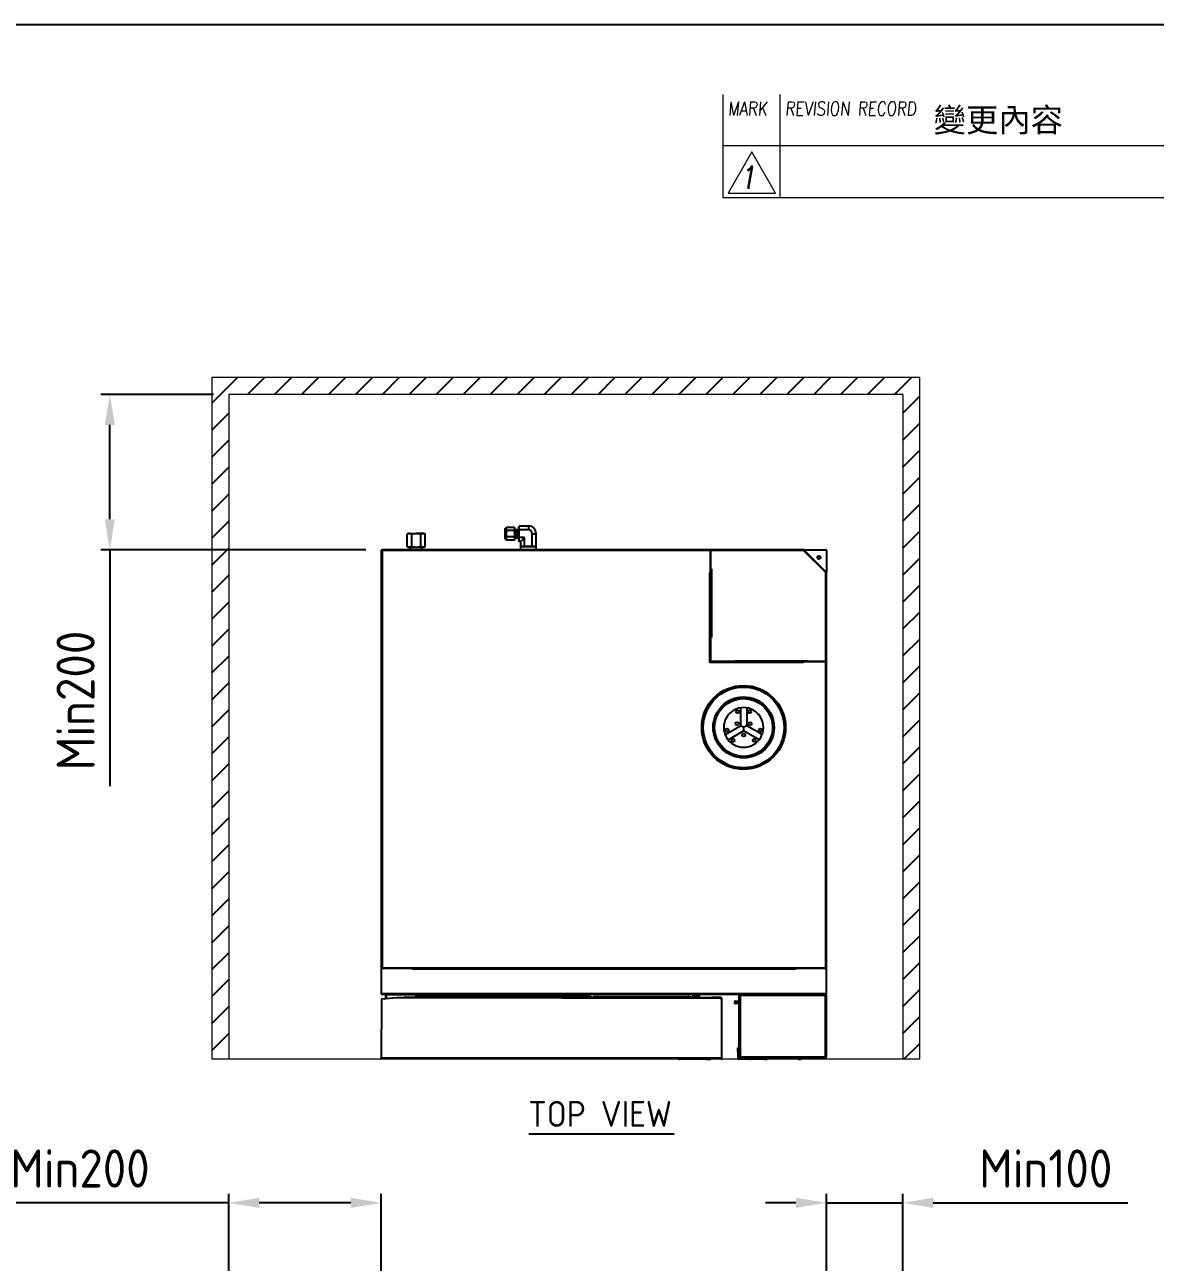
# Model space of a CAD drawing. Header units: millimetres. Extents: x 0 to 4395, y 0 to 3090.
# Drawn here: x 1499 to 2981, y 1468 to 3090 of the extents above; entities that cross this region are included whole.
import ezdxf

# ---------------------------------------------------------------- set-up
doc = ezdxf.new("R2010")
doc.units = ezdxf.units.MM
doc.header["$LTSCALE"] = 10
doc.header["$PDSIZE"] = -1
doc.linetypes.add('HIDDEN', pattern=[1.905, 1.27, -0.635])
for name, color, linetype in [('D', 102, 'Continuous'), ('H', 2, 'HIDDEN'), ('T', 4, 'Continuous')]:
    doc.layers.add(name, color=color, linetype=linetype)
doc.layers.add('F', color=7, linetype='Continuous', lineweight=15)
doc.layers.add('S', color=4, linetype='Continuous', lineweight=15)
doc.styles.get("Standard").update_dxf_attribs({"font": 'KAIU.TTF'})
doc.styles.add('STU25', font='isocp2.shx')
doc.styles.add('Text', font='romans.shx', dxfattribs={"width": 0.8, "oblique": 10})
doc.dimstyles.new('STU25', dxfattribs={"dimscale": 20, "dimtxt": 2.5, "dimasz": 2, "dimexe": 0.6, "dimexo": 1, "dimgap": 1, "dimtad": 1, "dimdsep": 46, "dimtxsty": 'STU25', "dimcen": 2, "dimazin": 2, "dimtfac": 1, "dimtmove": 0, "dimatfit": 3, "dimfxl": 0, "dimtolj": 1, "dimtzin": 0, "dimarcsym": 0})

# ---------------------------------------------------------------- blocks, each defined once
blk = doc.blocks.new('*D8')
at = {"layer": 'D', "color": 0, "lineweight": -2}
for p, q in [((1746.3, 2605.4), (1598.5, 2605.4)), ((1610.5, 2441.7), (1610.5, 2565.4)), ((1946.3, 2401.7), (1598.5, 2401.7)), ((1610.5, 2401.7), (1610.5, 2091.7))]:
    blk.add_line(p, q, dxfattribs=at)
at = {"layer": 'D', "color": 0}
for points in [[(1617.1, 2565.4), (1603.8, 2565.4), (1610.5, 2605.4)], [(1603.8, 2441.7), (1617.1, 2441.7), (1610.5, 2401.7)]]:
    blk.add_solid(points, dxfattribs=at)
at = {"layer": 'Defpoints', "color": 0}
for p in [(1610.5, 2605.4), (1766.3, 2605.4), (1966.3, 2401.7)]:
    blk.add_point(p, dxfattribs=at)
at = {"layer": 'D', "color": 0, "insert": (1565.5, 2204.2), "char_height": 50, "attachment_point": 5, "rotation": 90, "style": 'STU25'}
blk.add_mtext('\\A1;Min200', dxfattribs=at)
blk = doc.blocks.new('*D11')
at = {"layer": 'D', "color": 0, "lineweight": -2}
for p, q in [((1766.3, 1443.3), (1766.3, 1557.6)), ((1966.3, 1343.3), (1966.3, 1557.6)), ((1766.3, 1545.6), (1458.7, 1545.6)), ((1926.3, 1545.6), (1806.3, 1545.6))]:
    blk.add_line(p, q, dxfattribs=at)
at = {"layer": 'D', "color": 0}
for points in [[(1806.3, 1552.2), (1806.3, 1538.9), (1766.3, 1545.6)], [(1926.3, 1538.9), (1926.3, 1552.2), (1966.3, 1545.6)]]:
    blk.add_solid(points, dxfattribs=at)
at = {"layer": 'Defpoints', "color": 0}
for p in [(1766.3, 1545.6), (1766.3, 1423.3), (1966.3, 1323.3)]:
    blk.add_point(p, dxfattribs=at)
at = {"layer": 'D', "color": 0, "insert": (1571.3, 1590.6), "char_height": 50, "attachment_point": 5, "style": 'STU25'}
blk.add_mtext('\\A1;Min200', dxfattribs=at)
blk = doc.blocks.new('*D12')
at = {"layer": 'D', "color": 0, "lineweight": -2}
for p, q in [((2550.3, 1343.3), (2550.3, 1557.6)), ((2650.3, 1443.3), (2650.3, 1557.6)), ((2510.3, 1545.6), (2470.3, 1545.6)), ((2550.3, 1545.6), (2650.3, 1545.6)), ((2690.3, 1545.6), (2945.4, 1545.6))]:
    blk.add_line(p, q, dxfattribs=at)
at = {"layer": 'D', "color": 0}
for points in [[(2510.3, 1538.9), (2510.3, 1552.2), (2550.3, 1545.6)], [(2690.3, 1552.2), (2690.3, 1538.9), (2650.3, 1545.6)]]:
    blk.add_solid(points, dxfattribs=at)
at = {"layer": 'Defpoints', "color": 0}
for p in [(2650.3, 1545.6), (2650.3, 1423.3), (2550.3, 1323.3)]:
    blk.add_point(p, dxfattribs=at)
at = {"layer": 'D', "color": 0, "insert": (2837.9, 1590.6), "char_height": 50, "attachment_point": 5, "style": 'STU25'}
blk.add_mtext('\\A1;Min100', dxfattribs=at)

msp = doc.modelspace()

# ---------------------------------------------------------------- hatches: boundary and pattern name
at = {"layer": 'H', "ltscale": 5}
h = msp.add_hatch(dxfattribs=at)
h.set_pattern_fill('ANSI31', color=256, scale=200, style=0)
h.set_pattern_definition([(45, (193731.606, 13349.775), (-17.6776695, 17.6776695), [])])
h.paths.add_polyline_path([(1744.119, 2627.585), (1744.119, 1733.799), (1766.341, 1733.799), (1766.341, 2605.363), (2650.32, 2605.363), (2650.32, 1733.799), (2672.543, 1733.799), (2672.543, 2627.585)])

# ---------------------------------------------------------------- linework, layer by layer
at = {"color": 7, "linetype": 'Continuous', "lineweight": 25}
for p, q in [((2002.019, 2423.192), (2000.441, 2422.281)), ((2000.441, 2406.103), (2000.441, 2422.281)), ((2003.386, 2423.192), (2002.019, 2423.192)), ((2003.386, 2423.192), (2012.219, 2423.192)), ((2006.33, 2406.103), (2006.33, 2422.281)), ((2021.053, 2423.192), (2012.219, 2423.192)), ((2018.108, 2406.103), (2018.108, 2422.281)), ((2022.419, 2423.192), (2021.053, 2423.192)), ((2023.997, 2422.281), (2022.419, 2423.192)), ((2023.997, 2406.103), (2023.997, 2422.281)), ((2128.994, 2429.925), (2128.867, 2429.798)), ((2128.867, 2415.765), (2128.867, 2429.798)), ((2130.137, 2429.925), (2128.994, 2429.925)), ((2128.994, 2429.925), (2128.994, 2415.638)), ((2130.775, 2431.03), (2130.137, 2429.925)), ((2130.137, 2428.968), (2130.137, 2429.925)), ((2130.137, 2422.782), (2130.137, 2428.968)), ((2130.137, 2416.595), (2130.137, 2422.782)), ((2140.929, 2431.03), (2130.775, 2431.03)), ((2140.929, 2426.906), (2130.775, 2426.906)), ((2140.929, 2418.657), (2130.775, 2418.657)), ((2141.567, 2429.925), (2140.929, 2431.03)), ((2141.567, 2428.968), (2141.567, 2429.925)), ((2141.567, 2422.782), (2141.567, 2428.968)), ((2141.567, 2416.595), (2141.567, 2422.782)), ((2142.107, 2428.338), (2141.948, 2428.338)), ((2143.377, 2428.338), (2143.218, 2428.338)), ((2143.828, 2427.45), (2143.841, 2427.505)), ((2144.761, 2428.161), (2144.584, 2428.338)), ((2144.584, 2427.718), (2144.584, 2428.338)), ((2144.946, 2417.587), (2145.547, 2418.188)), ((2145.099, 2427.459), (2145.107, 2427.497)), ((2145.547, 2427.375), (2145.337, 2427.585)), ((2146.647, 2427.375), (2145.547, 2427.375)), ((2145.547, 2418.188), (2145.547, 2427.375)), ((2145.547, 2418.188), (2146.647, 2418.188)), ((2147.426, 2432.864), (2146.647, 2431.513)), ((2146.647, 2431.513), (2146.647, 2430.343)), ((2146.647, 2430.343), (2146.647, 2422.782)), ((2146.647, 2422.782), (2146.647, 2415.22)), ((2159.347, 2432.864), (2147.426, 2432.864)), ((2159.347, 2427.823), (2147.426, 2427.823)), ((2154.306, 2417.741), (2147.426, 2417.741)), ((2154.306, 2417.741), (2149.265, 2412.7)), ((2154.306, 2406.612), (2154.306, 2417.741)), ((2159.347, 2432.864), (2159.347, 2427.823)), ((2164.388, 2422.782), (2169.429, 2422.782)), ((2164.388, 2406.612), (2164.388, 2422.782)), ((2169.429, 2406.612), (2169.429, 2422.782)), ((1966.341, 2401.72), (1966.341, 1853.77)), ((1966.341, 2401.72), (1967.441, 2401.72)), ((1967.441, 2401.72), (1967.441, 2400.62)), ((2398.341, 2401.72), (1967.441, 2401.72)), ((1967.641, 2401.72), (1967.62, 2401.72)), ((1967.641, 2401.72), (1968.841, 2401.72)), ((1968.341, 2401.72), (1968.341, 2401.72)), ((2000.441, 2406.103), (2002.019, 2405.192)), ((2002.019, 2405.192), (2003.386, 2405.192)), ((2003.386, 2405.192), (2012.219, 2405.192)), ((2004.419, 2405.192), (2004.419, 2401.72)), ((2012.219, 2405.192), (2021.053, 2405.192)), ((2020.019, 2401.72), (2020.019, 2405.192)), ((2021.053, 2405.192), (2022.419, 2405.192)), ((2022.419, 2405.192), (2023.997, 2406.103)), ((2128.867, 2415.765), (2128.994, 2415.638)), ((2128.994, 2415.638), (2130.137, 2415.638)), ((2130.137, 2415.638), (2130.137, 2416.595)), ((2130.137, 2415.638), (2130.775, 2414.533)), ((2140.929, 2414.533), (2130.775, 2414.533)), ((2140.929, 2414.533), (2141.567, 2415.638)), ((2141.567, 2415.638), (2141.567, 2416.595)), ((2142.583, 2417.225), (2142.741, 2417.225)), ((2143.853, 2417.225), (2144.011, 2417.225)), ((2146.647, 2415.22), (2146.647, 2414.05)), ((2146.647, 2414.05), (2147.426, 2412.7)), ((2149.265, 2412.7), (2147.426, 2412.7)), ((2148.947, 2405.515), (2148.947, 2401.72)), ((2149.265, 2406.612), (2149.265, 2412.7)), ((2149.265, 2406.612), (2150.615, 2405.833)), ((2169.429, 2405.833), (2149.265, 2405.833)), ((2168.078, 2405.833), (2169.429, 2406.612)), ((2169.746, 2401.72), (2169.746, 2405.515)), ((2398.341, 2400.72), (2398.341, 2401.73)), ((2520.217, 2401.73), (2398.341, 2401.73)), ((2520.217, 2400.72), (2520.217, 2401.73)), ((2520.429, 2400.642), (2521.136, 2401.35)), ((2550.03, 2372.456), (2521.136, 2401.35)), ((2521.143, 2401.357), (2521.517, 2401.73)), ((2550.037, 2372.463), (2521.143, 2401.357)), ((2521.517, 2401.73), (2549.341, 2401.73)), ((1967.441, 2400.62), (1967.441, 1853.77)), ((2398.341, 2400.62), (1967.441, 2400.62)), ((2520.217, 2400.72), (2398.341, 2400.72)), ((2398.341, 2400.72), (2398.341, 2376.73)), ((2398.341, 2371.72), (2398.341, 2400.62)), ((2520.341, 2400.72), (2520.217, 2400.72)), ((2549.331, 2371.73), (2520.341, 2400.72)), ((2549.322, 2371.749), (2520.429, 2400.642)), ((2550.341, 2400.73), (2550.341, 2372.768)), ((2397.241, 2371.72), (2398.341, 2371.72)), ((2397.241, 2254.12), (2397.241, 2371.72)), ((2399.351, 2376.73), (2398.341, 2376.73)), ((2398.341, 2371.72), (2398.341, 2286.73)), ((2399.351, 2376.73), (2399.351, 2286.73)), ((2547.341, 2373.73), (2547.341, 2373.72)), ((2548.341, 2372.73), (2548.341, 2372.72)), ((2550.03, 2372.456), (2549.322, 2371.749)), ((2549.331, 2255.23), (2549.331, 2371.73)), ((2549.331, 2371.73), (2550.341, 2371.73)), ((2549.341, 2371.768), (2549.341, 2371.73)), ((2550.341, 2372.768), (2550.037, 2372.463)), ((2550.341, 2372.768), (2550.341, 2371.73)), ((2550.341, 2255.23), (2550.341, 2371.73)), ((2398.341, 2286.73), (2398.341, 2255.23)), ((2398.341, 2286.73), (2399.351, 2286.73)), ((2398.341, 2255.23), (2430.341, 2255.23)), ((2520.341, 2255.22), (2398.412, 2255.22)), ((2430.341, 2256.24), (2525.341, 2256.24)), ((2430.341, 2256.24), (2430.341, 2255.23)), ((2430.341, 2255.23), (2525.341, 2255.23)), ((2520.341, 2255.22), (2520.341, 2254.12)), ((2549.241, 2255.22), (2520.341, 2255.22)), ((2525.341, 2255.23), (2525.341, 2256.24)), ((2525.341, 2255.23), (2549.331, 2255.23)), ((2548.341, 2255.22), (2548.341, 2255.23)), ((2549.241, 1853.77), (2549.241, 2255.22)), ((2549.241, 2255.22), (2550.341, 2255.22)), ((2550.341, 2255.23), (2549.331, 2255.23)), ((2550.341, 2255.23), (2550.341, 2255.22)), ((2550.341, 1853.77), (2550.341, 2255.22)), ((2520.341, 2254.12), (2397.241, 2254.12)), ((2437.651, 2194.511), (2437.651, 2171.13)), ((2445.651, 2194.511), (2445.651, 2171.13)), ((2417.402, 2159.439), (2437.651, 2171.13)), ((2421.402, 2152.511), (2441.651, 2164.201)), ((2441.651, 2168.82), (2441.651, 2164.201)), ((2461.9, 2152.511), (2441.651, 2164.201)), ((2465.9, 2159.439), (2445.651, 2171.13)), ((1966.341, 1853.77), (1967.441, 1853.77)), ((1966.341, 1853.77), (1966.341, 1852.72)), ((1966.341, 1852.72), (1966.341, 1819.73)), ((2006.341, 1852.72), (1966.341, 1852.72)), ((1967.341, 1852.72), (1967.341, 1853.77)), ((1967.441, 1853.77), (2549.241, 1853.77)), ((1967.441, 1852.72), (1967.441, 1853.77)), ((2006.341, 1852.72), (2510.341, 1852.72)), ((2006.341, 1852.72), (2006.341, 1851.71)), ((2510.341, 1851.71), (2006.341, 1851.71)), ((2550.341, 1852.72), (2510.341, 1852.72)), ((2510.341, 1851.71), (2510.341, 1852.72)), ((2549.241, 1853.77), (2550.341, 1853.77)), ((2549.241, 1853.77), (2549.241, 1852.72)), ((2549.341, 1853.77), (2549.341, 1852.72)), ((2550.341, 1852.72), (2550.341, 1853.77)), ((2550.341, 1819.73), (2550.341, 1852.72)), ((1967.351, 1819.73), (1966.341, 1819.73)), ((1966.341, 1819.64), (1966.341, 1819.73)), ((1966.5, 1819.64), (1966.341, 1819.64)), ((2549.331, 1819.73), (1967.351, 1819.73)), ((1968.078, 1819.64), (1967.957, 1819.64)), ((1968.078, 1819.73), (1968.078, 1818.63)), ((2549.241, 1818.63), (1968.078, 1818.63)), ((1972.225, 1818.13), (1972.725, 1818.63)), ((1972.225, 1818.13), (1972.725, 1818.13)), ((1972.225, 1813.101), (1972.225, 1818.13)), ((1972.725, 1818.63), (1972.725, 1818.13)), ((1972.725, 1818.13), (1972.725, 1813.138)), ((2012.325, 1818.13), (1972.725, 1818.13)), ((2012.325, 1818.63), (2012.325, 1818.13)), ((2012.325, 1818.63), (2012.825, 1818.13)), ((2012.325, 1815.154), (2012.325, 1818.13)), ((2012.325, 1818.13), (2012.825, 1818.13)), ((2012.341, 1818.63), (2012.341, 1818.615)), ((2012.825, 1818.13), (2012.825, 1815.153)), ((2231.841, 1816.63), (2231.841, 1818.63)), ((2234.841, 1816.63), (2234.841, 1818.63)), ((2380.841, 1816.63), (2380.841, 1818.63)), ((2383.841, 1816.63), (2383.841, 1818.63)), ((2436.409, 1818.43), (2435.941, 1818.43)), ((2435.941, 1817.53), (2435.941, 1818.43)), ((2436.941, 1817.53), (2435.941, 1817.53)), ((2435.941, 1736.53), (2435.941, 1817.53)), ((2437.041, 1817.63), (2436.941, 1817.53)), ((2436.941, 1736.53), (2436.941, 1817.53)), ((2437.112, 1817.63), (2437.022, 1817.621)), ((2437.041, 1818.63), (2437.041, 1817.63)), ((2548.841, 1817.53), (2437.041, 1817.53)), ((2437.041, 1817.53), (2437.041, 1736.53)), ((2548.841, 1817.53), (2548.835, 1817.663)), ((2548.841, 1818.63), (2548.841, 1817.63)), ((2548.941, 1817.53), (2548.841, 1817.63)), ((2548.841, 1817.63), (2548.841, 1817.53)), ((2548.841, 1736.53), (2548.841, 1817.53)), ((2548.941, 1817.53), (2549.941, 1817.53)), ((2548.941, 1817.53), (2548.941, 1736.53)), ((2549.241, 1818.63), (2549.241, 1819.73)), ((2549.285, 1819.64), (2549.241, 1819.64)), ((2550.341, 1819.73), (2549.331, 1819.73)), ((2549.474, 1818.43), (2549.941, 1818.43)), ((2549.941, 1818.43), (2549.941, 1817.53)), ((2549.941, 1817.53), (2549.941, 1736.53)), ((2550.341, 1819.64), (2550.337, 1819.64)), ((2550.341, 1819.73), (2550.341, 1819.64)), ((1966.563, 1811.759), (1966.425, 1735.897)), ((1986.567, 1814.151), (1967.49, 1812.755)), ((1996.567, 1814.133), (1986.567, 1814.151)), ((2410.867, 1813.378), (1996.567, 1814.133)), ((2410.869, 1814.428), (1996.569, 1815.183)), ((2231.841, 1816.63), (2234.841, 1816.63)), ((2234.591, 1816.63), (2237.86, 1814.743)), ((2234.841, 1816.63), (2241.383, 1816.63)), ((2240.883, 1814.738), (2240.883, 1816.63)), ((2245.898, 1815.63), (2245.898, 1816.13)), ((2245.898, 1816.13), (2369.784, 1816.13)), ((2369.784, 1815.63), (2245.898, 1815.63)), ((2303.808, 1814.623), (2303.825, 1815.63)), ((2306.383, 1814.618), (2305.85, 1815.63)), ((2309.788, 1815.63), (2309.325, 1814.613)), ((2311.857, 1815.63), (2311.874, 1814.608)), ((2369.784, 1815.63), (2369.784, 1816.13)), ((2374.299, 1816.63), (2380.841, 1816.63)), ((2374.799, 1816.63), (2374.799, 1814.494)), ((2381.091, 1816.63), (2377.382, 1814.489)), ((2380.841, 1816.63), (2383.841, 1816.63)), ((2381.841, 1814.481), (2381.841, 1816.63)), ((2411.807, 1814.626), (2400.011, 1814.648)), ((2413.067, 1813.374), (2410.867, 1813.378)), ((2411.967, 1813.576), (2410.967, 1813.578)), ((2410.967, 1813.578), (2410.967, 1813.378)), ((2411.967, 1813.576), (2411.967, 1813.376)), ((2412.054, 1813.576), (2411.967, 1813.576)), ((2412.067, 1813.576), (2412.067, 1813.376)), ((2413.067, 1813.574), (2412.067, 1813.576)), ((2412.924, 1735.084), (2413.067, 1813.374)), ((2413.067, 1813.574), (2413.067, 1813.374)), ((2429.941, 1807.43), (2429.941, 1809.43)), ((2431.941, 1809.43), (2429.941, 1809.43)), ((2429.941, 1807.43), (2431.941, 1807.43)), ((2430.441, 1809.93), (2431.941, 1809.93)), ((2431.941, 1806.93), (2430.441, 1806.93)), ((2431.941, 1809.93), (2431.941, 1809.43)), ((2431.941, 1809.93), (2435.941, 1809.93)), ((2431.941, 1809.43), (2431.941, 1807.43)), ((2431.941, 1807.43), (2431.941, 1806.93)), ((2435.941, 1806.93), (2431.941, 1806.93)), ((2437.041, 1811.93), (2436.941, 1811.93)), ((2436.941, 1804.93), (2437.041, 1804.93)), ((2412.924, 1735.084), (1966.425, 1735.897)), ((2434.199, 1748.716), (2435.199, 1748.732)), ((2435.234, 1746.46), (2434.234, 1746.444)), ((2434.336, 1739.912), (2434.234, 1746.444)), ((2434.336, 1739.912), (2435.336, 1739.927)), ((2435.373, 1737.502), (2434.374, 1737.487)), ((2434.417, 1734.728), (2434.374, 1737.487)), ((2435.234, 1746.46), (2435.336, 1739.927)), ((2435.416, 1734.743), (2435.373, 1737.502)), ((2435.941, 1736.53), (2436.941, 1736.53)), ((2436.941, 1736.531), (2437.041, 1736.531)), ((2437.041, 1736.53), (2436.941, 1736.53)), ((2548.841, 1736.53), (2437.041, 1736.53)), ((2437.041, 1736.43), (2437.041, 1736.53)), ((2437.041, 1736.43), (2437.041, 1735.43)), ((2548.941, 1746.53), (2548.841, 1746.53)), ((2548.841, 1745.501), (2548.941, 1745.503)), ((2548.841, 1736.6), (2548.891, 1736.601)), ((2548.891, 1736.6), (2548.841, 1736.599)), ((2548.841, 1736.53), (2548.841, 1736.43)), ((2548.893, 1736.501), (2548.841, 1736.5)), ((2548.841, 1735.43), (2548.841, 1736.43)), ((2548.901, 1736.601), (2548.903, 1736.511)), ((2548.901, 1736.601), (2548.941, 1736.601)), ((2548.941, 1736.53), (2549.941, 1736.53)), ((1966.423, 1734.887), (1967.433, 1734.886)), ((2411.912, 1734.076), (1967.433, 1734.886)), ((2397.369, 1733.799), (2356.488, 1734.119)), ((2398.285, 1734.101), (2398.231, 1734.064)), ((2412.922, 1734.074), (2411.912, 1734.076)), ((2435.416, 1734.743), (2434.417, 1734.728)), ((2447.809, 1734.927), (2435.427, 1734.734)), ((2435.427, 1734.734), (2435.442, 1733.734)), ((2447.825, 1733.927), (2435.442, 1733.734)), ((2548.841, 1735.43), (2437.041, 1735.43)), ((2447.825, 1733.927), (2447.809, 1734.927)), ((2450.319, 1734.966), (2449.46, 1734.952)), ((2449.46, 1734.952), (2449.476, 1733.952)), ((2449.476, 1733.952), (2450.335, 1733.966)), ((2450.335, 1733.966), (2450.319, 1734.966)), ((2467.691, 1735.236), (2451.97, 1734.991)), ((2451.97, 1734.991), (2451.986, 1733.991)), ((2451.986, 1733.991), (2468.941, 1734.255)), ((2467.691, 1734.93), (2467.691, 1735.43)), ((2467.691, 1734.93), (2473.691, 1734.93)), ((2468.091, 1734.93), (2468.091, 1734.63)), ((2468.091, 1734.63), (2468.791, 1734.63)), ((2468.791, 1734.63), (2468.791, 1734.93)), ((2468.941, 1734.93), (2468.941, 1734.13)), ((2468.941, 1734.13), (2472.441, 1734.13)), ((2472.441, 1734.13), (2472.441, 1734.93)), ((2472.441, 1734.31), (2512.273, 1734.93)), ((2472.591, 1734.93), (2472.591, 1734.63)), ((2472.591, 1734.63), (2473.291, 1734.63)), ((2473.291, 1734.63), (2473.291, 1734.93)), ((2473.691, 1734.93), (2473.691, 1735.43)), ((2480.159, 1735.43), (2473.691, 1735.33)), ((2512.191, 1734.93), (2512.191, 1735.43)), ((2512.191, 1734.93), (2518.191, 1734.93)), ((2512.591, 1734.93), (2512.591, 1734.63)), ((2512.591, 1734.63), (2513.291, 1734.63)), ((2513.291, 1734.63), (2513.291, 1734.93)), ((2513.441, 1734.93), (2513.441, 1734.13)), ((2513.441, 1734.13), (2516.941, 1734.13)), ((2516.941, 1734.13), (2516.941, 1734.93)), ((2517.091, 1734.93), (2517.091, 1734.63)), ((2517.091, 1734.63), (2517.791, 1734.63)), ((2517.791, 1734.63), (2517.791, 1734.93)), ((2518.191, 1734.93), (2518.191, 1735.43)), ((2518.191, 1735.022), (2532.365, 1735.243)), ((2534.016, 1735.269), (2534.874, 1735.282)), ((2544.38, 1735.43), (2536.526, 1735.308))]:
    msp.add_line(p, q, dxfattribs=at)
at = {"color": 8, "linetype": 'Continuous', "lineweight": 25}
for p, q in [((2169.746, 2405.515), (2148.947, 2405.515)), ((2521.351, 2399.72), (2521.341, 2399.72)), ((2546.041, 2375.03), (2546.041, 2375.02)), ((2398.351, 2255.23), (2398.351, 2255.203)), ((2529.391, 2255.23), (2529.391, 2255.22)), ((2547.241, 2255.22), (2547.241, 2255.23)), ((2436.941, 1817.53), (2437.041, 1817.53)), ((2235.457, 1816.13), (2012.825, 1816.13)), ((2241.383, 1816.63), (2241.383, 1814.737)), ((2374.299, 1814.495), (2374.299, 1816.63)), ((2410.967, 1813.578), (2410.867, 1813.578)), ((2412.054, 1813.576), (2412.053, 1813.376)), ((2435.941, 1809.43), (2431.941, 1809.43)), ((2431.941, 1807.43), (2435.941, 1807.43)), ((2548.841, 1739.823), (2548.891, 1736.601)), ((2548.891, 1736.601), (2548.891, 1736.6)), ((2548.894, 1736.445), (2548.893, 1736.501)), ((2548.903, 1736.511), (2548.939, 1736.511)), ((2392.018, 1734.112), (2397.7, 1734.068)), ((2397.7, 1734.102), (2397.7, 1734.068)), ((2532.365, 1735.243), (2532.362, 1735.43)), ((2534.013, 1735.43), (2534.016, 1735.269)), ((2534.874, 1735.282), (2534.872, 1735.43)), ((2536.524, 1735.43), (2536.526, 1735.308))]:
    msp.add_line(p, q, dxfattribs=at)
at = {"color": 7, "linetype": 'Continuous', "lineweight": 25, "flags": 128}
for points in [[(2441.651, 2168.82), (2440.871, 2169.271), (2440.12, 2169.704), (2439.429, 2170.103), (2438.823, 2170.453), (2438.325, 2170.74), (2437.956, 2170.954), (2437.728, 2171.085), (2437.651, 2171.13)], [(2445.651, 2171.13), (2445.59, 2171.095), (2445.41, 2170.99), (2445.115, 2170.82), (2444.715, 2170.589), (2444.222, 2170.305), (2443.651, 2169.975), (2443.019, 2169.61), (2442.346, 2169.221), (2441.651, 2168.82)], [(1996.567, 1814.133), (1996.568, 1814.534), (1996.569, 1814.875), (1996.569, 1815.103), (1996.569, 1815.183)], [(2399.406, 1814.449), (2399.617, 1814.569), (2400.011, 1814.648)], [(2410.869, 1814.428), (2410.869, 1814.348), (2410.868, 1814.121), (2410.867, 1813.78), (2410.867, 1813.378)], [(1966.423, 1734.887), (1966.423, 1734.907), (1966.423, 1734.964), (1966.423, 1735.058), (1966.424, 1735.183), (1966.424, 1735.336), (1966.424, 1735.511), (1966.425, 1735.7), (1966.425, 1735.897)], [(2434.234, 1746.444), (2434.227, 1746.914), (2434.22, 1747.352), (2434.214, 1747.744), (2434.209, 1748.081), (2434.204, 1748.353), (2434.201, 1748.553), (2434.199, 1748.675), (2434.199, 1748.716)], [(2434.374, 1737.487), (2434.369, 1737.793), (2434.364, 1738.099), (2434.359, 1738.404), (2434.355, 1738.708), (2434.35, 1739.011), (2434.345, 1739.313), (2434.34, 1739.613), (2434.336, 1739.912)], [(2435.199, 1748.732), (2435.199, 1748.691), (2435.201, 1748.569), (2435.204, 1748.369), (2435.208, 1748.097), (2435.214, 1747.76), (2435.22, 1747.367), (2435.227, 1746.93), (2435.234, 1746.46)], [(2435.336, 1739.927), (2435.34, 1739.629), (2435.345, 1739.329), (2435.35, 1739.027), (2435.354, 1738.724), (2435.359, 1738.419), (2435.364, 1738.114), (2435.369, 1737.808), (2435.373, 1737.502)], [(2412.924, 1735.084), (2412.924, 1734.887), (2412.923, 1734.698), (2412.923, 1734.523), (2412.923, 1734.37), (2412.923, 1734.244), (2412.922, 1734.151), (2412.922, 1734.094), (2412.922, 1734.074)], [(2447.809, 1734.927), (2448.052, 1734.93), (2448.29, 1734.934), (2448.522, 1734.938), (2448.743, 1734.941), (2448.95, 1734.944), (2449.141, 1734.947), (2449.312, 1734.95), (2449.46, 1734.952)], [(2449.476, 1733.952), (2449.327, 1733.95), (2449.156, 1733.947), (2448.966, 1733.944), (2448.758, 1733.941), (2448.537, 1733.938), (2448.306, 1733.934), (2448.067, 1733.93), (2447.825, 1733.927)], [(2450.319, 1734.966), (2450.468, 1734.968), (2450.639, 1734.971), (2450.829, 1734.974), (2451.037, 1734.977), (2451.258, 1734.98), (2451.489, 1734.984), (2451.728, 1734.987), (2451.97, 1734.991)], [(2451.986, 1733.991), (2451.744, 1733.988), (2451.505, 1733.984), (2451.273, 1733.98), (2451.052, 1733.977), (2450.845, 1733.974), (2450.654, 1733.971), (2450.484, 1733.968), (2450.335, 1733.966)], [(2534.016, 1735.269), (2533.867, 1735.267), (2533.696, 1735.264), (2533.506, 1735.261), (2533.298, 1735.258), (2533.077, 1735.254), (2532.846, 1735.251), (2532.607, 1735.247), (2532.365, 1735.243)], [(2536.526, 1735.308), (2536.283, 1735.304), (2536.045, 1735.3), (2535.813, 1735.297), (2535.592, 1735.293), (2535.385, 1735.29), (2535.194, 1735.287), (2535.023, 1735.285), (2534.874, 1735.282)]]:
    msp.add_lwpolyline(points, dxfattribs=at)
at = {"color": 7, "linetype": 'Continuous', "lineweight": 25}
for centre, radius in [((2540.341, 2391.73), 2.25), ((2540.341, 2391.73), 1.65), ((2441.651, 2168.82), 55), ((2441.651, 2168.82), 53), ((2441.651, 2168.82), 40), ((2441.651, 2168.82), 39), ((2441.651, 2168.82), 38.58), ((2441.651, 2168.82), 38), ((2433.767, 2189.359), 2), ((2449.535, 2189.359), 2), ((2432.991, 2173.82), 2), ((2450.311, 2173.82), 2), ((2419.922, 2165.379), 2), ((2441.651, 2158.82), 2), ((2463.38, 2165.379), 2), ((2427.806, 2151.723), 2), ((2455.496, 2151.723), 2)]:
    msp.add_circle(centre, radius, dxfattribs=at)
for centre, radius, start, end in [((2159.347, 2422.782), 10.082, 0, 90), ((2159.347, 2422.782), 5.041, 0, 90), ((2149.265, 2405.515), 0.318, 90, 180), ((2169.429, 2405.515), 0.318, 0, 90), ((2520.217, 2400.43), 1.3, 45, 90), ((2521.797, 2400.693), 0.932, 134.57236, 135.185375), ((2549.341, 2400.73), 1, 0, 90), ((2520.217, 2400.43), 0.3, 75.164888, 90), ((2520.217, 2400.43), 0.3, 45, 57.46454), ((2550.597, 2371.893), 0.799, 134.521518, 135.236217), ((2441.651, 2168.82), 26, 90, 210), ((2441.651, 2168.82), 26, 330, 90), ((2441.651, 2168.82), 26, 210, 330), ((1968.078, 1820.367), 1.737, 201.504751, 270), ((1967.351, 1819.73), 0.01, 180, 270), ((1968.078, 1820.367), 0.737, 239.796162, 270), ((2549.241, 1819.73), 1.1, 270, 0), ((2549.241, 1819.73), 0.1, 270, 0), ((2549.331, 1819.73), 0.01, 270, 0), ((1967.563, 1811.758), 1, 94.184802, 179.895649), ((2411.808, 1813.599), 1.027, 84.894112, 156.234373), ((2412.017, 1813.576), 1.05, 359.895649, 179.895649), ((2412.017, 1813.576), 0.05, 359.895649, 179.895649), ((2412.065, 1814.664), 1.088, 269.391359, 270.103836), ((2430.441, 1809.43), 0.5, 90, 180), ((2430.441, 1807.43), 0.5, 180, 270), ((2437.041, 1736.53), 1.1, 180, 270), ((2436.991, 1737.58), 0.05, 180, 0), ((2437.041, 1736.53), 0.1, 180, 270), ((2548.841, 1736.53), 1.1, 270, 0), ((2548.841, 1736.53), 0.1, 270, 0), ((2548.899, 1736.46), 0.14, 88.978201, 93.06786), ((2548.879, 1737.547), 0.946, 270.723845, 271.328321), ((2548.893, 1736.511), 0.01, 270.892198, 0.892198), ((2435.426, 1734.744), 1.01, 180.892198, 270.892198), ((2435.426, 1734.744), 0.01, 180.892198, 270.892198)]:
    msp.add_arc(centre, radius, start, end, dxfattribs=at)
at = {"color": 8, "linetype": 'Continuous', "lineweight": 25}
for centre, radius, start, end in [((2248.118, 1812.642), 2.988, 90.036274, 135.720753), ((2253.683, 1814.805), 4.673, 169.829843, 181.008686), ((2358.694, 1814.509), 7.984, 359.996215, 8.072238), ((2367.565, 1812.643), 2.987, 38.500632, 89.97126)]:
    msp.add_arc(centre, radius, start, end, dxfattribs=at)
for centre, start_param, end_param in [((2245.898, 1812.63), 4.71238898, 5.6384857), ((2369.784, 1812.63), 3.70430986, 4.71238898)]:
    msp.add_ellipse(centre, major_axis=(-3.511, 0), ratio=0.99672905, start_param=start_param, end_param=end_param, dxfattribs=at)
at = {"color": 7, "linetype": 'Continuous', "lineweight": 25}
for centre, major_axis, ratio, start_param, end_param in [((2245.898, 1812.63), (3.013, 0), 0.99564525, 1.57079633, 2.36518752), ((2307.841, 1768.67), (-0.397, 54.38), 0.20674971, 0.52700453, 0.5625117), ((2307.841, 1768.67), (0.397, 54.38), 0.20674971, 5.71988021, 5.75618078), ((2369.784, 1812.63), (3.013, 0), 0.99564525, 0.67228153, 1.57079633)]:
    msp.add_ellipse(centre, major_axis=major_axis, ratio=ratio, start_param=start_param, end_param=end_param, dxfattribs=at)
for points, knots in [([(2000.441, 2422.281), (2000.923, 2422.559), (2001.408, 2422.789), (2002.389, 2423.106), (2002.884, 2423.192), (2003.386, 2423.192)], [0, 0, 0, 0, 0.5, 0.5, 1, 1, 1, 1]), ([(2003.386, 2423.192), (2003.636, 2423.192), (2003.887, 2423.171), (2004.383, 2423.088), (2004.63, 2423.026), (2005.365, 2422.788), (2005.85, 2422.559), (2006.33, 2422.281)], [0, 0, 0, 0, 0.25, 0.25, 0.5, 0.5, 1, 1, 1, 1]), ([(2006.33, 2422.281), (2007.288, 2422.558), (2008.269, 2422.79), (2010.235, 2423.107), (2011.224, 2423.192), (2012.219, 2423.192)], [0, 0, 0, 0, 0.5, 0.5, 1, 1, 1, 1]), ([(2012.219, 2423.192), (2013.215, 2423.192), (2014.224, 2423.105), (2016.191, 2422.785), (2017.156, 2422.556), (2018.108, 2422.281)], [0, 0, 0, 0, 0.5, 0.5, 1, 1, 1, 1]), ([(2018.108, 2422.281), (2018.59, 2422.559), (2019.075, 2422.789), (2020.056, 2423.106), (2020.551, 2423.192), (2021.053, 2423.192)], [0, 0, 0, 0, 0.5, 0.5, 1, 1, 1, 1]), ([(2021.053, 2423.192), (2021.303, 2423.192), (2021.554, 2423.171), (2022.05, 2423.088), (2022.297, 2423.026), (2023.032, 2422.788), (2023.517, 2422.559), (2023.997, 2422.281)], [0, 0, 0, 0, 0.25, 0.25, 0.5, 0.5, 1, 1, 1, 1]), ([(2130.775, 2431.03), (2130.596, 2430.696), (2130.236, 2430.02), (2130.17, 2429.321), (2130.137, 2428.968)], [0, 0, 0, 0, 0.49545869, 1, 1, 1, 1]), ([(2130.137, 2428.968), (2130.137, 2428.919), (2130.146, 2428.223), (2130.472, 2427.541), (2130.775, 2426.906)], [0, 0, 0, 0, 0.07021958, 1, 1, 1, 1]), ([(2130.775, 2426.906), (2130.678, 2426.56), (2130.304, 2425.215), (2130.208, 2423.819), (2130.137, 2422.782)], [0, 0, 0, 0, 0.257551, 1, 1, 1, 1]), ([(2130.137, 2422.782), (2130.146, 2422.407), (2130.181, 2421.011), (2130.524, 2419.651), (2130.775, 2418.657)], [0, 0, 0, 0, 0.26863378, 1, 1, 1, 1]), ([(2130.775, 2418.657), (2130.596, 2418.322), (2130.236, 2417.646), (2130.17, 2416.947), (2130.137, 2416.595)], [0, 0, 0, 0, 0.49545569, 1, 1, 1, 1]), ([(2141.567, 2428.968), (2141.566, 2429.017), (2141.557, 2429.714), (2141.231, 2430.396), (2140.929, 2431.03)], [0, 0, 0, 0, 0.07021997, 1, 1, 1, 1]), ([(2140.929, 2426.906), (2141.107, 2427.241), (2141.467, 2427.917), (2141.533, 2428.616), (2141.567, 2428.968)], [0, 0, 0, 0, 0.49545565, 1, 1, 1, 1]), ([(2141.567, 2422.782), (2141.495, 2423.819), (2141.399, 2425.215), (2141.025, 2426.56), (2140.929, 2426.906)], [0, 0, 0, 0, 0.74244861, 1, 1, 1, 1]), ([(2140.929, 2418.657), (2141.179, 2419.651), (2141.522, 2421.011), (2141.557, 2422.407), (2141.567, 2422.782)], [0, 0, 0, 0, 0.73136637, 1, 1, 1, 1]), ([(2141.567, 2416.595), (2141.566, 2416.644), (2141.557, 2417.34), (2141.231, 2418.023), (2140.929, 2418.657)], [0, 0, 0, 0, 0.07021952, 1, 1, 1, 1]), ([(2141.34, 2427.433), (2141.347, 2427.42), (2141.37, 2427.373), (2141.413, 2426.988), (2141.463, 2426.314), (2141.511, 2425.395), (2141.548, 2424.679), (2141.566, 2424.269), (2141.567, 2424.25)], [0, 0, 0, 0, 0.08911044, 0.3159941, 0.54008644, 0.76185588, 0.98856002, 1, 1, 1, 1]), ([(2141.976, 2428.282), (2141.896, 2428.146), (2141.737, 2427.875), (2141.578, 2427.604), (2141.498, 2427.468)], [0, 0, 0, 0, 0.500015075, 1, 1, 1, 1]), ([(2141.567, 2426.982), (2141.583, 2426.789), (2141.619, 2426.378), (2141.671, 2425.383), (2141.731, 2424.17), (2141.787, 2422.838), (2141.842, 2421.503), (2141.902, 2420.272), (2141.956, 2419.23), (2142.013, 2418.491), (2142.061, 2418.103), (2142.087, 2418.103), (2142.094, 2418.103)], [0, 0, 0, 0, 0.09414298, 0.20093232, 0.31012672, 0.41779467, 0.52515295, 0.63438602, 0.74136186, 0.84945862, 0.95853664, 1, 1, 1, 1]), ([(2141.567, 2417.38), (2141.618, 2417.469), (2141.75, 2417.696), (2141.881, 2417.923), (2141.961, 2418.061)], [0, 0, 0, 0, 0.39317501, 1, 1, 1, 1]), ([(2141.64, 2422.542), (2141.648, 2422.356), (2141.672, 2421.77), (2141.716, 2420.825), (2141.767, 2419.805), (2141.815, 2418.971), (2141.867, 2418.379), (2141.917, 2418.05), (2141.947, 2418.069), (2141.961, 2418.078)], [0, 0, 0, 0, 0.074594055, 0.23381291, 0.392449548, 0.5478856, 0.706788115, 0.865804706, 1, 1, 1, 1]), ([(2142.583, 2417.267), (2142.58, 2417.253), (2142.552, 2417.13), (2142.497, 2417.641), (2142.422, 2418.799), (2142.345, 2420.586), (2142.269, 2422.659), (2142.195, 2424.745), (2142.117, 2426.556), (2142.051, 2427.717), (2141.991, 2428.309), (2141.96, 2428.261), (2141.948, 2428.242)], [0, 0, 0, 0, 0.01462286, 0.13457268, 0.25386026, 0.37345266, 0.49313963, 0.61233378, 0.73077398, 0.84805169, 0.93990514, 1, 1, 1, 1]), ([(2142.559, 2427.478), (2142.479, 2427.614), (2142.323, 2427.881), (2142.166, 2428.148), (2142.089, 2428.28)], [0, 0, 0, 0, 0.508328182, 1, 1, 1, 1]), ([(2142.094, 2418.06), (2142.173, 2417.922), (2142.333, 2417.647), (2142.492, 2417.371), (2142.572, 2417.234)], [0, 0, 0, 0, 0.499939805, 1, 1, 1, 1]), ([(2142.107, 2428.322), (2142.123, 2428.293), (2142.159, 2428.232), (2142.218, 2427.594), (2142.278, 2426.493), (2142.342, 2424.999), (2142.405, 2423.339), (2142.459, 2421.758), (2142.519, 2420.26), (2142.575, 2418.963), (2142.63, 2417.954), (2142.69, 2417.37), (2142.729, 2417.145), (2142.75, 2417.248), (2142.753, 2417.26)], [0, 0, 0, 0, 0.08021622, 0.16926678, 0.26150982, 0.37194332, 0.46047033, 0.54740177, 0.63634432, 0.72438908, 0.81165539, 0.90070383, 0.98814115, 1, 1, 1, 1]), ([(2142.583, 2427.495), (2142.597, 2427.481), (2142.627, 2427.451), (2142.677, 2427.049), (2142.728, 2426.389), (2142.776, 2425.498), (2142.829, 2424.439), (2142.881, 2423.276), (2142.928, 2422.084), (2142.98, 2420.933), (2143.032, 2419.899), (2143.08, 2419.043), (2143.132, 2418.425), (2143.184, 2418.062), (2143.215, 2418.065), (2143.231, 2418.066)], [0, 0, 0, 0, 0.066298496, 0.145189081, 0.223352406, 0.300362775, 0.379157615, 0.457566916, 0.534467077, 0.613119383, 0.691728953, 0.768616338, 0.847079308, 0.925843448, 1, 1, 1, 1]), ([(2142.741, 2427.475), (2142.751, 2427.479), (2142.779, 2427.493), (2142.829, 2427.125), (2142.887, 2426.407), (2142.941, 2425.388), (2143.001, 2424.169), (2143.057, 2422.838), (2143.112, 2421.503), (2143.172, 2420.272), (2143.226, 2419.23), (2143.283, 2418.491), (2143.331, 2418.103), (2143.357, 2418.103), (2143.364, 2418.103)], [0, 0, 0, 0, 0.048556464, 0.140858378, 0.232638118, 0.323100592, 0.415600421, 0.506807204, 0.597751613, 0.690284196, 0.780904685, 0.872474667, 0.964875934, 1, 1, 1, 1]), ([(2142.752, 2417.234), (2142.832, 2417.372), (2142.991, 2417.648), (2143.151, 2417.923), (2143.231, 2418.061)], [0, 0, 0, 0, 0.5000576, 1, 1, 1, 1]), ([(2143.246, 2428.282), (2143.166, 2428.146), (2143.007, 2427.875), (2142.848, 2427.604), (2142.768, 2427.468)], [0, 0, 0, 0, 0.500015075, 1, 1, 1, 1]), ([(2143.853, 2417.267), (2143.85, 2417.253), (2143.822, 2417.13), (2143.767, 2417.641), (2143.692, 2418.799), (2143.615, 2420.586), (2143.539, 2422.659), (2143.465, 2424.745), (2143.387, 2426.556), (2143.321, 2427.717), (2143.261, 2428.309), (2143.23, 2428.261), (2143.218, 2428.242)], [0, 0, 0, 0, 0.01462286, 0.13457268, 0.25386027, 0.37345268, 0.49313964, 0.61233378, 0.73077398, 0.84805169, 0.93990514, 1, 1, 1, 1]), ([(2143.829, 2427.478), (2143.749, 2427.614), (2143.593, 2427.881), (2143.436, 2428.148), (2143.359, 2428.28)], [0, 0, 0, 0, 0.50832616, 1, 1, 1, 1]), ([(2143.364, 2418.06), (2143.443, 2417.922), (2143.603, 2417.647), (2143.762, 2417.371), (2143.842, 2417.234)], [0, 0, 0, 0, 0.49994176, 1, 1, 1, 1]), ([(2143.377, 2428.322), (2143.393, 2428.293), (2143.429, 2428.232), (2143.488, 2427.594), (2143.548, 2426.493), (2143.612, 2424.999), (2143.675, 2423.339), (2143.729, 2421.758), (2143.789, 2420.26), (2143.845, 2418.963), (2143.9, 2417.954), (2143.96, 2417.37), (2143.999, 2417.145), (2144.02, 2417.248), (2144.023, 2417.26)], [0, 0, 0, 0, 0.08021621, 0.16926678, 0.26150981, 0.37194332, 0.46047032, 0.54740177, 0.63634431, 0.72438906, 0.81165538, 0.90070381, 0.98814115, 1, 1, 1, 1]), ([(2143.853, 2427.486), (2143.865, 2427.48), (2143.894, 2427.466), (2143.942, 2427.099), (2143.994, 2426.466), (2144.041, 2425.594), (2144.094, 2424.549), (2144.146, 2423.393), (2144.193, 2422.2), (2144.245, 2421.042), (2144.298, 2419.993), (2144.345, 2419.12), (2144.397, 2418.465), (2144.449, 2418.114), (2144.482, 2417.989), (2144.499, 2418.063), (2144.5, 2418.066)], [0, 0, 0, 0, 0.05832093, 0.13726384, 0.21572581, 0.29276059, 0.37157524, 0.45024958, 0.52724529, 0.60588319, 0.6847251, 0.76177984, 0.84019619, 0.91915738, 0.99636885, 1, 1, 1, 1]), ([(2144.012, 2427.475), (2144.021, 2427.479), (2144.049, 2427.493), (2144.099, 2427.125), (2144.157, 2426.407), (2144.211, 2425.388), (2144.271, 2424.169), (2144.327, 2422.838), (2144.382, 2421.503), (2144.442, 2420.272), (2144.496, 2419.23), (2144.553, 2418.491), (2144.601, 2418.103), (2144.627, 2418.103), (2144.634, 2418.103)], [0, 0, 0, 0, 0.04819877, 0.14053536, 0.23234963, 0.32284611, 0.41538072, 0.50662177, 0.59760039, 0.69016776, 0.78082229, 0.87242673, 0.96486271, 1, 1, 1, 1]), ([(2144.022, 2417.234), (2144.102, 2417.372), (2144.261, 2417.648), (2144.421, 2417.923), (2144.501, 2418.061)], [0, 0, 0, 0, 0.5000576, 1, 1, 1, 1]), ([(2144.516, 2428.282), (2144.436, 2428.146), (2144.277, 2427.875), (2144.118, 2427.604), (2144.038, 2427.468)], [0, 0, 0, 0, 0.500015075, 1, 1, 1, 1]), ([(2144.584, 2427.718), (2144.564, 2427.966), (2144.541, 2428.254), (2144.519, 2428.242), (2144.516, 2428.24)], [0, 0, 0, 0, 0.859464644, 1, 1, 1, 1]), ([(2144.584, 2427.718), (2144.599, 2427.364), (2144.627, 2426.656), (2144.671, 2425.02), (2144.716, 2423.19), (2144.757, 2421.339), (2144.803, 2419.678), (2144.844, 2418.412), (2144.888, 2417.648), (2144.914, 2417.62), (2144.925, 2417.608)], [0, 0, 0, 0, 0.130835259, 0.261744067, 0.390215407, 0.518731133, 0.645374865, 0.77149893, 0.896537458, 1, 1, 1, 1]), ([(2145.099, 2427.478), (2145.019, 2427.614), (2144.86, 2427.886), (2144.701, 2428.157), (2144.621, 2428.293)], [0, 0, 0, 0, 0.49998294, 1, 1, 1, 1]), ([(2144.634, 2418.06), (2144.713, 2417.922), (2144.799, 2417.775), (2144.884, 2417.628), (2144.889, 2417.619)], [0, 0, 0, 0, 0.93623772, 1, 1, 1, 1]), ([(2145.409, 2423.519), (2145.354, 2424.06), (2145.242, 2425.141), (2145.09, 2426.549), (2144.933, 2427.588), (2144.811, 2428.143), (2144.746, 2428.134), (2144.731, 2428.132)], [0, 0, 0, 0, 0.227168, 0.45432966, 0.68291649, 0.92752224, 1, 1, 1, 1]), ([(2145.123, 2427.481), (2145.134, 2427.481), (2145.16, 2427.482), (2145.207, 2427.147), (2145.259, 2426.54), (2145.306, 2425.688), (2145.358, 2424.668), (2145.392, 2423.899), (2145.409, 2423.519)], [0, 0, 0, 0, 0.11565611, 0.29433655, 0.47248184, 0.64695174, 0.82526305, 1, 1, 1, 1]), ([(2145.328, 2427.576), (2145.342, 2427.528), (2145.368, 2427.433), (2145.396, 2426.879), (2145.409, 2426.608)], [0, 0, 0, 0, 0.5095151, 1, 1, 1, 1]), ([(2145.409, 2426.608), (2145.409, 2426.544), (2145.409, 2426.221), (2145.409, 2425.42), (2145.409, 2424.377), (2145.409, 2423.688), (2145.409, 2423.519)], [0, 0, 0, 0, 0.08575872, 0.43180645, 0.86068902, 1, 1, 1, 1]), ([(2146.647, 2430.343), (2146.648, 2430.403), (2146.655, 2430.855), (2146.825, 2431.708), (2147.225, 2432.476), (2147.426, 2432.864)], [0, 0, 0, 0, 0.070090149, 0.530785434, 1, 1, 1, 1]), ([(2147.426, 2427.823), (2147.209, 2428.232), (2146.769, 2429.058), (2146.688, 2429.912), (2146.647, 2430.343)], [0, 0, 0, 0, 0.49545497, 1, 1, 1, 1]), ([(2146.647, 2422.782), (2146.734, 2424.049), (2146.852, 2425.756), (2147.309, 2427.399), (2147.426, 2427.823)], [0, 0, 0, 0, 0.74244867, 1, 1, 1, 1]), ([(2147.426, 2417.741), (2147.12, 2418.956), (2146.701, 2420.617), (2146.658, 2422.323), (2146.647, 2422.782)], [0, 0, 0, 0, 0.73136649, 1, 1, 1, 1]), ([(2146.647, 2415.22), (2146.648, 2415.28), (2146.655, 2415.732), (2146.825, 2416.585), (2147.225, 2417.353), (2147.426, 2417.741)], [0, 0, 0, 0, 0.07009015, 0.53078539, 1, 1, 1, 1]), ([(2003.386, 2405.192), (2003.136, 2405.192), (2002.885, 2405.214), (2002.388, 2405.297), (2002.142, 2405.359), (2001.406, 2405.597), (2000.922, 2405.826), (2000.441, 2406.103)], [0, 0, 0, 0, 0.25, 0.25, 0.5, 0.5, 1, 1, 1, 1]), ([(2006.33, 2406.103), (2005.849, 2405.825), (2005.363, 2405.596), (2004.383, 2405.279), (2003.887, 2405.192), (2003.386, 2405.192)], [0, 0, 0, 0, 0.5, 0.5, 1, 1, 1, 1]), ([(2006.33, 2406.103), (2007.288, 2405.827), (2008.269, 2405.595), (2010.235, 2405.278), (2011.224, 2405.192), (2012.219, 2405.192)], [0, 0, 0, 0, 0.5, 0.5, 1, 1, 1, 1]), ([(2012.219, 2405.192), (2013.215, 2405.192), (2014.224, 2405.28), (2016.191, 2405.6), (2017.156, 2405.829), (2018.108, 2406.103)], [0, 0, 0, 0, 0.5, 0.5, 1, 1, 1, 1]), ([(2021.053, 2405.192), (2020.803, 2405.192), (2020.552, 2405.214), (2020.055, 2405.297), (2019.809, 2405.359), (2019.073, 2405.597), (2018.589, 2405.826), (2018.108, 2406.103)], [0, 0, 0, 0, 0.25, 0.25, 0.5, 0.5, 1, 1, 1, 1]), ([(2023.997, 2406.103), (2023.515, 2405.825), (2023.03, 2405.596), (2022.05, 2405.279), (2021.554, 2405.192), (2021.053, 2405.192)], [0, 0, 0, 0, 0.5, 0.5, 1, 1, 1, 1]), ([(2130.137, 2416.595), (2130.137, 2416.546), (2130.146, 2415.85), (2130.472, 2415.167), (2130.775, 2414.533)], [0, 0, 0, 0, 0.07021999, 1, 1, 1, 1]), ([(2140.929, 2414.533), (2141.107, 2414.868), (2141.467, 2415.544), (2141.533, 2416.242), (2141.567, 2416.595)], [0, 0, 0, 0, 0.49545874, 1, 1, 1, 1]), ([(2147.426, 2412.7), (2147.209, 2413.109), (2146.769, 2413.935), (2146.688, 2414.789), (2146.647, 2415.22)], [0, 0, 0, 0, 0.49545992, 1, 1, 1, 1]), ([(2149.265, 2406.612), (2149.674, 2406.394), (2150.5, 2405.954), (2151.354, 2405.873), (2151.785, 2405.833)], [0, 0, 0, 0, 0.49545959, 1, 1, 1, 1]), ([(2151.785, 2405.833), (2151.845, 2405.833), (2152.297, 2405.84), (2153.15, 2406.011), (2153.918, 2406.411), (2154.306, 2406.612)], [0, 0, 0, 0, 0.07008979, 0.53078491, 1, 1, 1, 1]), ([(2154.306, 2406.612), (2155.357, 2406.341), (2157.015, 2405.913), (2158.722, 2405.854), (2159.347, 2405.833)], [0, 0, 0, 0, 0.63414041, 1, 1, 1, 1]), ([(2159.347, 2405.833), (2160.409, 2405.894), (2162.117, 2405.994), (2163.765, 2406.443), (2164.388, 2406.612)], [0, 0, 0, 0, 0.6220768, 1, 1, 1, 1]), ([(2164.388, 2406.612), (2164.797, 2406.394), (2165.623, 2405.954), (2166.477, 2405.873), (2166.908, 2405.833)], [0, 0, 0, 0, 0.49545533, 1, 1, 1, 1]), ([(2166.908, 2405.833), (2166.968, 2405.833), (2167.42, 2405.84), (2168.273, 2406.011), (2169.041, 2406.411), (2169.429, 2406.612)], [0, 0, 0, 0, 0.07009052, 0.53078563, 1, 1, 1, 1]), ([(2398.341, 2255.29), (2398.325, 2255.195), (2398.293, 2254.999), (2398.035, 2254.702), (2397.665, 2254.406), (2397.378, 2254.212), (2397.241, 2254.12)], [0, 0, 0, 0, 0.24282255, 0.50249414, 0.76221907, 1, 1, 1, 1]), ([(2397.241, 2254.12), (2397.336, 2254.259), (2397.532, 2254.549), (2397.829, 2254.92), (2398.125, 2255.173), (2398.319, 2255.205), (2398.412, 2255.22)], [0, 0, 0, 0, 0.24281321, 0.50248558, 0.7622122, 1, 1, 1, 1]), ([(2397.413, 2254.367), (2397.414, 2254.359), (2397.42, 2254.324), (2397.445, 2254.296), (2397.464, 2254.274)], [0, 0, 0, 0, 0.22468741, 1, 1, 1, 1]), ([(1967.341, 1853.77), (1967.358, 1853.745), (1967.391, 1853.695), (1967.424, 1853.745), (1967.441, 1853.77)], [0, 0, 0, 0, 0.49997974, 1, 1, 1, 1]), ([(1967.347, 1852.729), (1967.362, 1852.725), (1967.393, 1852.716), (1967.424, 1852.725), (1967.441, 1852.73)], [0, 0, 0, 0, 0.46896752, 1, 1, 1, 1]), ([(2549.241, 1853.77), (2549.258, 1853.745), (2549.291, 1853.695), (2549.324, 1853.745), (2549.341, 1853.77)], [0, 0, 0, 0, 0.50002026, 1, 1, 1, 1]), ([(2549.241, 1852.73), (2549.258, 1852.725), (2549.289, 1852.716), (2549.32, 1852.725), (2549.335, 1852.729)], [0, 0, 0, 0, 0.53118693, 1, 1, 1, 1]), ([(2437.041, 1818.63), (2436.901, 1818.615), (2436.612, 1818.582), (2436.24, 1818.325), (2435.987, 1817.954), (2435.956, 1817.667), (2435.941, 1817.53)], [0, 0, 0, 0, 0.2428128, 0.50248658, 0.76221501, 1, 1, 1, 1]), ([(2437.041, 1817.53), (2437.136, 1817.67), (2437.332, 1817.96), (2437.629, 1818.331), (2437.925, 1818.584), (2438.119, 1818.615), (2438.212, 1818.63)], [0, 0, 0, 0, 0.24282146, 0.50249027, 0.762219, 1, 1, 1, 1]), ([(2547.67, 1818.63), (2547.765, 1818.615), (2547.961, 1818.582), (2548.259, 1818.325), (2548.554, 1817.954), (2548.748, 1817.667), (2548.841, 1817.53)], [0, 0, 0, 0, 0.24281666, 0.50248729, 0.76221458, 1, 1, 1, 1]), ([(2549.941, 1817.53), (2549.925, 1817.67), (2549.893, 1817.96), (2549.635, 1818.331), (2549.265, 1818.584), (2548.978, 1818.615), (2548.841, 1818.63)], [0, 0, 0, 0, 0.24281756, 0.50249041, 0.76221954, 1, 1, 1, 1]), ([(2298.146, 1815.63), (2298.419, 1815.571), (2298.954, 1815.455), (2299.62, 1815.024), (2299.898, 1814.658), (2299.92, 1814.63)], [0, 0, 0, 0, 0.490845811, 0.960543082, 1, 1, 1, 1]), ([(2315.761, 1814.601), (2315.829, 1814.687), (2316.135, 1815.069), (2316.79, 1815.481), (2317.281, 1815.579), (2317.537, 1815.63)], [0, 0, 0, 0, 0.12174055, 0.54414143, 1, 1, 1, 1]), ([(2356.488, 1734.119), (2356.419, 1734.121), (2356.289, 1734.126), (2356.153, 1734.161), (2356.09, 1734.178)], [0, 0, 0, 0, 0.53381076, 1, 1, 1, 1]), ([(2397.7, 1734.068), (2397.697, 1734.023), (2397.69, 1733.935), (2397.617, 1733.853), (2397.502, 1733.806), (2397.413, 1733.802), (2397.369, 1733.799)], [0, 0, 0, 0, 0.25318398, 0.49979103, 0.74972116, 1, 1, 1, 1]), ([(2398.231, 1734.064), (2398.16, 1734.02), (2398.019, 1733.932), (2397.792, 1733.852), (2397.578, 1733.806), (2397.438, 1733.801), (2397.369, 1733.799)], [0, 0, 0, 0, 0.25317293, 0.49977524, 0.74972818, 1, 1, 1, 1]), ([(2397.7, 1734.068), (2397.75, 1734.046), (2397.85, 1734.001), (2397.996, 1733.977), (2398.126, 1733.999), (2398.196, 1734.042), (2398.231, 1734.064)], [0, 0, 0, 0, 0.25018521, 0.49999634, 0.74981534, 1, 1, 1, 1])]:
    msp.add_open_spline(points, degree=3, knots=knots, dxfattribs=at)
at = {"color": 8, "linetype": 'Continuous', "lineweight": 25}
msp.add_open_spline([(2356.259, 1734.177), (2356.291, 1734.161), (2356.358, 1734.126), (2356.443, 1734.121), (2356.488, 1734.119)], degree=3, knots=[0, 0, 0, 0, 0.47228982, 1, 1, 1, 1], dxfattribs=at)
at = {"layer": 'D'}
msp.add_line((2159.743, 1636.096), (2350.582, 1636.096), dxfattribs=at)
at = {"layer": 'Defpoints', "color": 6}
msp.add_lwpolyline([(0, 3090), (0, 0), (4395, 0), (4395, 3090)], close=True, dxfattribs=at)
at = {"layer": 'F'}
msp.add_line((2414.269, 2998.66), (2414.269, 2863.66), dxfattribs=at)
at = {"layer": 'F', "color": 7}
for p, q in [((2489.269, 2998.66), (2489.269, 2863.66)), ((4303.66, 2931.16), (2414.269, 2931.16)), ((2414.269, 2863.66), (4303.66, 2863.66))]:
    msp.add_line(p, q, dxfattribs=at)
msp.add_lwpolyline([(2452.341, 2923.355), (2421.178, 2869.378), (2483.505, 2869.378)], close=True, dxfattribs=at)
at = {"layer": 'S', "linetype": 'Continuous'}
for p, q in [((2672.543, 2627.585), (1744.119, 2627.585)), ((1744.119, 2627.585), (1744.119, 1733.799)), ((2672.543, 1733.799), (2672.543, 2627.585)), ((2650.32, 2605.363), (1766.341, 2605.363)), ((1766.341, 2605.363), (1766.341, 1733.799)), ((2650.32, 2605.363), (2650.32, 1733.799)), ((2672.543, 1733.799), (1744.119, 1733.799))]:
    msp.add_line(p, q, dxfattribs=at)

# ---------------------------------------------------------------- texts
at = {"layer": 'D', "color": 11, "insert": (2159.288, 1679.191), "char_height": 34, "attachment_point": 1}
msp.add_mtext('{\\Fisocp2|c136;TOP VIEW}', dxfattribs=at)
at = {"layer": 'F', "color": 1, "lineweight": 15, "style": 'Text', "oblique": 5, "width": 0.8}
for s, p in [('MARK', (2420.903, 2971.165)), ('REVISION RECORD', (2495.903, 2971.165))]:
    msp.add_text(s, height=18, dxfattribs=at).set_placement(p)
at = {"layer": 'F', "lineweight": -3}
msp.add_text('變更內容', height=31.1362, dxfattribs=at).set_placement((2690.714, 2949.67))
at = {"layer": 'T', "lineweight": 20, "style": 'Text', "oblique": 10, "width": 0.8}
msp.add_text('1', height=30, dxfattribs=at).set_placement((2436.186, 2874.726))

# ---------------------------------------------------------------- dimensions: what is measured, and where the dimension line sits
at = {"layer": 'D'}
dim = msp.add_linear_dim(base=(1610.48, 2605.363), p1=(1966.341, 2401.72), p2=(1766.341, 2605.363), angle=90, text='Min200', dimstyle='STU25', override={"dimtxsty": 'STU25'}, dxfattribs=at)
dim.commit()
dim.dimension.update_dxf_attribs({"geometry": '*D8', "text_midpoint": (1610.48, 2204.22), "dimtype": 160})
dim = msp.add_linear_dim(base=(1766.263, 1545.555), p1=(1966.341, 1323.32), p2=(1766.263, 1423.32), text='Min<>', dimstyle='STU25', override={"dimdec": 0}, dxfattribs=at)
dim.commit()
dim.dimension.update_dxf_attribs({"geometry": '*D11', "text_midpoint": (1571.263, 1545.555), "dimtype": 160})
dim = msp.add_linear_dim(base=(2650.341, 1545.555), p1=(2550.341, 1323.32), p2=(2650.341, 1423.32), text='Min<>', dimstyle='STU25', dxfattribs=at)
dim.commit()
dim.dimension.update_dxf_attribs({"geometry": '*D12', "text_midpoint": (2837.861, 1545.555), "dimtype": 160})

doc.saveas('drawing.dxf')
